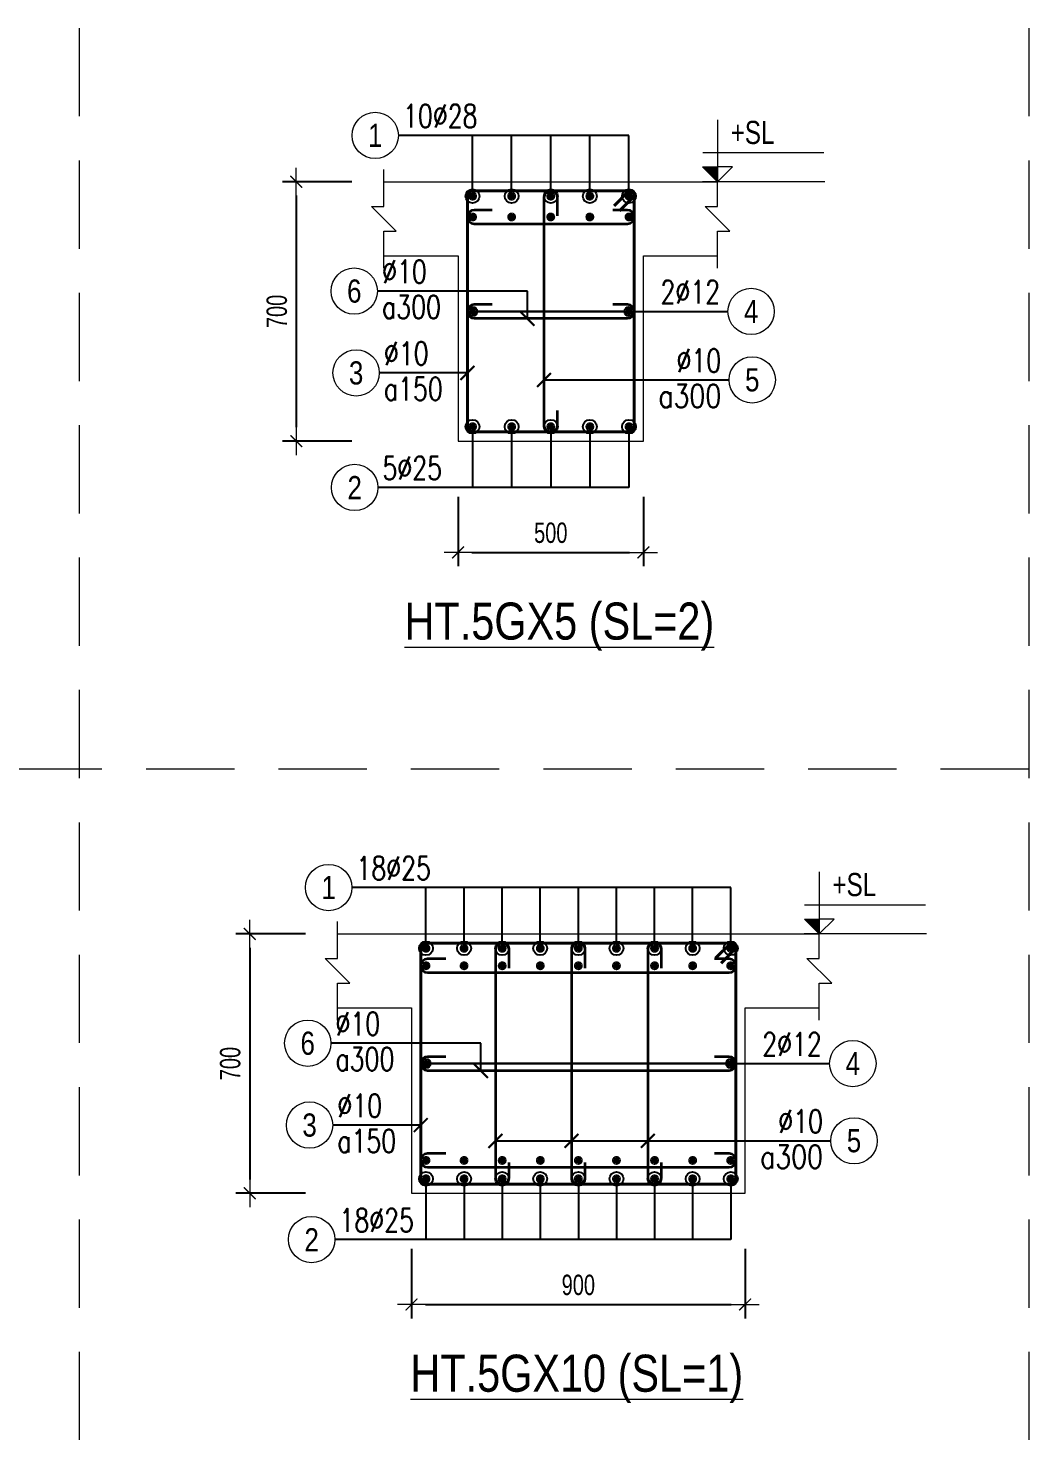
# Model space of a CAD drawing. Header units: millimetres. Extents: x 225489 to 327520, y -235866 to -221866.
# Drawn here: x 235597 to 238297, y -225651 to -221866 of the extents above; entities that cross this region are included whole.
import ezdxf
from ezdxf.enums import TextEntityAlignment as Align

# ---------------------------------------------------------------- set-up
doc = ezdxf.new("R2010")
doc.units = ezdxf.units.MM
doc.header["$PDMODE"] = 3
doc.linetypes.add('HIDDEN2', pattern=[4.762499999999999, 3.175, -1.5875])
doc.layers.get('0').update_dxf_attribs({"lineweight": 20})
doc.layers.get('Defpoints').update_dxf_attribs({"color": 151, "lineweight": 9})
for name, color, linetype, lineweight in [('NDC_S_ANNO', 7, 'Continuous', 20), ('NDC_S_CONTINUOUS', 3, 'Continuous', 20), ('NDC_S_DIM', 1, 'Continuous', 15), ('NDC_S_HIDDEN', 8, 'HIDDEN2', 13), ('NDC_S_REBAR', 4, 'Continuous', 35), ('NDC_S_STIRRUP', 4, 'Continuous', 40), ('NDC_S_TEXT SYMBOL', 7, 'Continuous', 20), ('NDC_S_THIN LINE', 8, 'Continuous', 9), ('NDC_S_VN TEXT', 7, 'Continuous', 20)]:
    doc.layers.add(name, color=color, linetype=linetype, lineweight=lineweight)
doc.styles.add('ARIAL', font='arial.ttf', dxfattribs={"width": 0.8})
doc.styles.add('NDC_ANNO', font='', dxfattribs={"width": 0.8})
doc.styles.add('NDC_DIM', font='', dxfattribs={"width": 0.75})
doc.styles.add('NDC_EN TXT', font='romans.shx', dxfattribs={"width": 0.8})
doc.styles.get('NDC_ANNO').set_extended_font_data('Dotum')
doc.styles.get('NDC_DIM').set_extended_font_data('Dotum')
doc.dimstyles.new('NDC_dim_25', dxfattribs={"dimscale": 25, "dimtxt": 2.2, "dimasz": 1.5, "dimexe": 1.5, "dimexo": 2.5, "dimgap": 1, "dimtad": 1, "dimdec": 0, "dimzin": 0, "dimdsep": 46, "dimtxsty": 'NDC_DIM', "dimblk": 'DIMMARK', "dimcen": 0.09, "dimdle": 1.2, "dimclrd": 1, "dimclre": 1, "dimclrt": 3, "dimadec": 0, "dimazin": 0, "dimtfac": 1, "dimtdec": 0, "dimtix": 1, "dimtofl": 0, "dimtmove": 0, "dimatfit": 3, "dimfxl": 6, "dimfxlon": 1, "dimtolj": 1, "dimtzin": 0, "dimarcsym": 0})

# ---------------------------------------------------------------- blocks, each defined once
blk = doc.blocks.new('kata_block_THEP')
at = {"layer": 'NDC_S_REBAR', "color": 0}
for p, q in [((-0.5, 0), (0.5, 0)), ((-0.3535533905960619, 0.353553390592424), (0.3535533905960619, -0.353553390592424)), ((0.3535533905960619, 0.353553390592424), (-0.3535533905960619, -0.353553390592424)), ((0, 0.5), (0, -0.5))]:
    blk.add_line(p, q, dxfattribs=at)
at = {"layer": 'NDC_S_REBAR', "color": 0, "const_width": 0.08333333333333334}
blk.add_lwpolyline([(-0.5, -1.818989403545856e-12, 1), (0.5000000000145519, -1.818989403545856e-12, 1), (-0.5, -1.818989403545856e-12, 1)], format="xyb", dxfattribs=at)
blk = doc.blocks.new('kata_block_TD')
at = {"color": 6, "linetype": 'ByBlock', "lineweight": -2, "style": 'ARIAL', "width": 0.8}
blk.add_attdef('SECTDET2', text='', height=5, dxfattribs=at).set_placement((0, 7.970649532882817), align=Align.CENTER)
at = {"color": 0, "linetype": 'ByBlock', "lineweight": -2, "style": 'ARIAL', "width": 0.8}
blk.add_attdef('SECTDET1', text='', height=5, dxfattribs=at).set_placement((0, 1.470649532882817), align=Align.CENTER)
at = {"color": 3, "lineweight": 25, "style": 'ARIAL', "width": 0.8}
blk.add_attdef('SSCALE', text='', height=2.5, dxfattribs=at).set_placement((0, -3.998868953555331), align=Align.CENTER)
blk = doc.blocks.new('kata_block_CT')
at = {"layer": 'NDC_S_ANNO'}
blk.add_hatch(color=3, dxfattribs=at).paths.add_polyline_path([(0, 1.596954857557648), (-1.612010908633238, 1.596954857557648), (0, 0)])
at = {"layer": 'NDC_S_ANNO', "ltscale": 50}
h = blk.add_hatch(dxfattribs=at)
h.set_pattern_fill('ANSI31', color=256, scale=1.406250541793835, style=0)
h.set_pattern_definition([(45.00000000000001, (0, 5.456968210637569e-12), (-3.157122508925224, 3.157122508925225), [])])
h.paths.add_polyline_path([(0, 1.596954857557648), (0, 0), (1.612010908924276, 1.596954857557648)])
for p, q in [((-1.592704896858777, 3.140833880479477), (11.46947077315417, 3.140833880479477)), ((11.56125648126181, 5.456968210637569e-12), (-1.63869572513795, 5.456968210637569e-12))]:
    blk.add_line(p, q, dxfattribs=at)
for points in [[(0, 6.69495074864426), (0, 0)], [(0, 0), (-1.612010908924276, 1.596954857557648), (0, 1.596954857557648)], [(0, 0), (1.612010908924276, 1.596954857557648), (0, 1.596954857557648)]]:
    blk.add_lwpolyline(points, dxfattribs=at)
at = {"layer": 'NDC_S_ANNO', "color": 8, "ltscale": 50}
blk.add_lwpolyline([(0, 0), (-1.612010908633238, 1.596954857557648), (0, 1.596954857557648)], dxfattribs=at)
at = {"layer": 'NDC_S_TEXT SYMBOL', "color": 3, "style": 'NDC_ANNO', "width": 0.8}
blk.add_attdef('CT', (1.409564409346785, 4.068271311703938), '', height=2.5, dxfattribs=at)
blk = doc.blocks.new('DIMMARK')
at = {"layer": 'NDC_S_DIM', "color": 1}
blk.add_line((-1.5, 0), (1, 0), dxfattribs=at)
at = {"layer": 'NDC_S_DIM', "color": 2, "const_width": 0.1}
blk.add_lwpolyline([(-0.4242640687119285, -0.4242640687119285), (0.4242640687119285, 0.4242640687119285)], dxfattribs=at)
blk = doc.blocks.new('*D28')
at = {"layer": 'Defpoints', "color": 0, "transparency": 16777216}
for p in [(236757.1598462717, -222980.4652427798), (237257.1598462717, -222980.4652427798), (237257.1598462717, -223280.4652427798)]:
    blk.add_point(p, dxfattribs=at)
at = {"layer": 'NDC_S_DIM', "color": 1, "lineweight": -2, "transparency": 16777216}
for p, q in [((236757.1598462717, -223130.4652427798), (236757.1598462717, -223317.9652427798)), ((237257.1598462717, -223130.4652427798), (237257.1598462717, -223317.9652427798)), ((236794.6598462717, -223280.4652427798), (237219.6598462717, -223280.4652427798))]:
    blk.add_line(p, q, dxfattribs=at)
at = {"layer": 'NDC_S_DIM', "color": 1, "lineweight": -2, "transparency": 16777216, "xscale": 37.5, "yscale": 37.5, "zscale": 37.5, "rotation": 180}
blk.add_blockref('DIMMARK', (236757.1598462717, -223280.4652427798), dxfattribs=at)
at = {"layer": 'NDC_S_DIM', "color": 1, "lineweight": -2, "transparency": 16777216, "xscale": 37.5, "yscale": 37.5, "zscale": 37.5}
blk.add_blockref('DIMMARK', (237257.1598462717, -223280.4652427798), dxfattribs=at)
at = {"layer": 'NDC_S_DIM', "color": 3, "transparency": 16777216, "insert": (237007.1598462717, -223227.9652427798), "char_height": 55.00000000000001, "attachment_point": 5, "style": 'NDC_DIM'}
blk.add_mtext('\\A1;500', dxfattribs=at)
blk = doc.blocks.new('*D29')
at = {"layer": 'Defpoints', "color": 0, "transparency": 16777216}
for p in [(236826.832970816, -222280.4652427798), (236320.832970816, -222980.4652427798), (236826.832970816, -222980.4652427798)]:
    blk.add_point(p, dxfattribs=at)
at = {"layer": 'NDC_S_DIM', "color": 1, "lineweight": -2, "transparency": 16777216}
for p, q in [((236470.832970816, -222280.4652427798), (236283.332970816, -222280.4652427798)), ((236320.832970816, -222317.9652427798), (236320.832970816, -222942.9652427798)), ((236470.832970816, -222980.4652427798), (236283.332970816, -222980.4652427798))]:
    blk.add_line(p, q, dxfattribs=at)
at = {"layer": 'NDC_S_DIM', "color": 1, "lineweight": -2, "transparency": 16777216, "xscale": 37.5, "yscale": 37.5, "zscale": 37.5}
for p, rotation in [((236320.832970816, -222280.4652427798), 90), ((236320.832970816, -222980.4652427798), 270)]:
    blk.add_blockref('DIMMARK', p, dxfattribs=dict(at, rotation=rotation))
at = {"layer": 'NDC_S_DIM', "color": 3, "transparency": 16777216, "insert": (236268.3329708161, -222630.4652427797), "char_height": 55.00000000000001, "attachment_point": 5, "rotation": 90, "style": 'NDC_DIM'}
blk.add_mtext('\\A1;700', dxfattribs=at)
blk = doc.blocks.new('*U11')
blk.add_circle((-2.5, 0), 2.5)
at = {"layer": 'NDC_S_VN TEXT', "color": 3, "style": 'NDC_EN TXT', "width": 0.75}
blk.add_attdef('DK1', (0.5, 0.8455043070534884), '', height=2.5, dxfattribs=at)
at = {"layer": 'NDC_S_VN TEXT', "color": 7, "style": 'ARIAL', "width": 0.8}
blk.add_attdef('SH2', text='', height=2.5, dxfattribs=at).set_placement((-2.5, 0), align=Align.MIDDLE)
blk = doc.blocks.new('*U12')
blk.add_circle((-2.5, 0), 2.5)
at = {"layer": 'NDC_S_VN TEXT', "color": 3, "style": 'NDC_EN TXT', "width": 0.75}
for tag, p in [('DK1', (0.5, 0.8455043070534884)), ('KC1', (0.5, -2.972544307831413))]:
    blk.add_attdef(tag, p, '', height=2.5, dxfattribs=at)
at = {"layer": 'NDC_S_VN TEXT', "color": 7, "style": 'ARIAL', "width": 0.8}
blk.add_attdef('SH2', text='', height=2.5, dxfattribs=at).set_placement((-2.5, 0), align=Align.MIDDLE)
blk = doc.blocks.new('*U10')
blk.add_circle((2.5, 0), 2.5)
at = {"layer": 'NDC_S_VN TEXT', "color": 3, "style": 'NDC_EN TXT', "width": 0.75}
blk.add_attdef('DK2', text='', height=2.5, dxfattribs=at).set_placement((-0.85, 0.8455043070534884), align=Align.RIGHT)
at = {"layer": 'NDC_S_VN TEXT', "color": 7, "style": 'ARIAL', "width": 0.8}
blk.add_attdef('SH3', text='', height=2.5, dxfattribs=at).set_placement((2.5, 0), align=Align.MIDDLE)
blk = doc.blocks.new('*U15')
blk.add_circle((2.5, 0), 2.5)
at = {"layer": 'NDC_S_VN TEXT', "color": 3, "style": 'NDC_EN TXT'}
for tag, width, p in [('DK2', 0.75, (-0.85, 0.8455043070534884)), ('KC2', 0.8, (-0.85, -2.972544307831413))]:
    blk.add_attdef(tag, text='', height=2.5, dxfattribs=dict(at, width=width)).set_placement(p, align=Align.RIGHT)
at = {"layer": 'NDC_S_VN TEXT', "color": 7, "style": 'ARIAL', "width": 0.8}
blk.add_attdef('SH3', text='', height=2.5, dxfattribs=at).set_placement((2.5, 0), align=Align.MIDDLE)
blk = doc.blocks.new('*D38')
at = {"layer": 'Defpoints', "color": 0, "transparency": 16777216}
for p in [(236631.5480421243, -225009.8635939193), (237531.5480421243, -225009.8635939193), (237531.5480421243, -225309.8635939193)]:
    blk.add_point(p, dxfattribs=at)
at = {"layer": 'NDC_S_DIM', "color": 1, "lineweight": -2, "transparency": 16777216}
for p, q in [((236631.5480421243, -225159.8635939193), (236631.5480421243, -225347.3635939193)), ((237531.5480421243, -225159.8635939193), (237531.5480421243, -225347.3635939193)), ((236669.0480421243, -225309.8635939193), (237494.0480421243, -225309.8635939193))]:
    blk.add_line(p, q, dxfattribs=at)
at = {"layer": 'NDC_S_DIM', "color": 1, "lineweight": -2, "transparency": 16777216, "xscale": 37.5, "yscale": 37.5, "zscale": 37.5, "rotation": 180}
blk.add_blockref('DIMMARK', (236631.5480421243, -225309.8635939193), dxfattribs=at)
at = {"layer": 'NDC_S_DIM', "color": 1, "lineweight": -2, "transparency": 16777216, "xscale": 37.5, "yscale": 37.5, "zscale": 37.5}
blk.add_blockref('DIMMARK', (237531.5480421243, -225309.8635939193), dxfattribs=at)
at = {"layer": 'NDC_S_DIM', "color": 3, "transparency": 16777216, "insert": (237081.5480421243, -225257.3635939193), "char_height": 55.00000000000001, "attachment_point": 5, "style": 'NDC_DIM'}
blk.add_mtext('\\A1;900', dxfattribs=at)
blk = doc.blocks.new('*D39')
at = {"layer": 'Defpoints', "color": 0, "transparency": 16777216}
for p in [(236701.2211666687, -224309.8635939193), (236195.2211666687, -225009.8635939193), (236701.2211666687, -225009.8635939193)]:
    blk.add_point(p, dxfattribs=at)
at = {"layer": 'NDC_S_DIM', "color": 1, "lineweight": -2, "transparency": 16777216}
for p, q in [((236345.2211666687, -224309.8635939193), (236157.7211666687, -224309.8635939193)), ((236195.2211666687, -224347.3635939193), (236195.2211666687, -224972.3635939193)), ((236345.2211666687, -225009.8635939193), (236157.7211666687, -225009.8635939193))]:
    blk.add_line(p, q, dxfattribs=at)
at = {"layer": 'NDC_S_DIM', "color": 1, "lineweight": -2, "transparency": 16777216, "xscale": 37.5, "yscale": 37.5, "zscale": 37.5}
for p, rotation in [((236195.2211666687, -224309.8635939193), 90), ((236195.2211666687, -225009.8635939193), 270)]:
    blk.add_blockref('DIMMARK', p, dxfattribs=dict(at, rotation=rotation))
at = {"layer": 'NDC_S_DIM', "color": 3, "transparency": 16777216, "insert": (236142.7211666687, -224659.8635939192), "char_height": 55.00000000000001, "attachment_point": 5, "rotation": 90, "style": 'NDC_DIM'}
blk.add_mtext('\\A1;700', dxfattribs=at)

msp = doc.modelspace()

# ---------------------------------------------------------------- linework, layer by layer
at = {"layer": 'NDC_S_CONTINUOUS'}
for points in [[(236557.1598462717, -222280.4652427798), (236757.1598462717, -222280.4652427798), (236757.1598462717, -222280.4652427798), (237257.1598462717, -222280.4652427798), (237257.1598462717, -222280.4652427798), (237457.1598462717, -222280.4652427798)], [(236557.1598462717, -222480.4652427798), (236757.1598462717, -222480.4652427798), (236757.1598462717, -222980.4652427798), (237257.1598462717, -222980.4652427798), (237257.1598462717, -222480.4652427798), (237457.1598462717, -222480.4652427798)], [(236431.5480421243, -224309.8635939193), (236631.5480421243, -224309.8635939193), (236631.5480421243, -224309.8635939193), (237531.5480421243, -224309.8635939193), (237531.5480421243, -224309.8635939193), (237731.5480421243, -224309.8635939193)], [(236431.5480421243, -224509.8635939193), (236631.5480421243, -224509.8635939193), (236631.5480421243, -225009.8635939193), (237531.5480421243, -225009.8635939193), (237531.5480421243, -224509.8635939193), (237731.5480421243, -224509.8635939193)]]:
    msp.add_lwpolyline(points, dxfattribs=at)
at = {"layer": 'NDC_S_HIDDEN', "ltscale": 75}
for p, q in [((235735.4292001775, -221865.8761660783), (235735.4292001775, -235865.8761660624)), ((238296.940137546, -221865.8761660783), (238296.940137546, -235865.8761660624)), ((238296.9401375461, -223865.8761660761), (225489.3854507033, -223865.8761660761))]:
    msp.add_line(p, q, dxfattribs=at)
at = {"layer": 'NDC_S_REBAR'}
for points in [[(237025.5918462717, -222372.8099327131), (237025.5918462717, -222323.8967629033, 0.9999999999999999), (236988.7278462716, -222323.8967629033), (236988.7278462716, -222937.0332427797, 0.9999999999999999), (237025.5918462717, -222937.0332427797), (237025.5918462717, -222897.7763517709, -0.414213562)], [(236849.5050160816, -222357.0907661768), (236800.5918462717, -222357.0907661768, 0.9999999999999999), (236800.5918462717, -222393.9547661768), (237213.7278462716, -222393.9547661768, 0.9999999999999999), (237213.7278462716, -222357.0907661768), (237174.4709552628, -222357.0907661768, -0.414213562)], [(236849.5050160816, -222612.0332427798), (236800.5918462717, -222612.0332427798, 0.9999999999999999), (236800.5918462717, -222648.8972427798), (237213.7278462716, -222648.8972427798, 0.9999999999999999), (237213.7278462716, -222612.0332427798), (237174.4709552628, -222612.0332427798, -0.414213562)], [(236894.6130456576, -224402.2082838526), (236894.6130456576, -224353.2951140428, 0.9999999999999999), (236857.7490456576, -224353.2951140428), (236857.7490456576, -224966.4315939192, 0.9999999999999999), (236894.6130456576, -224966.4315939192), (236894.6130456576, -224927.1747029104, -0.414213562)], [(237100.1130456531, -224402.2082838526), (237100.1130456531, -224353.2951140428, 0.9999999999999999), (237063.249045653, -224353.2951140428), (237063.249045653, -224966.4315939192, 0.9999999999999999), (237100.1130456531, -224966.4315939192), (237100.1130456531, -224927.1747029104, -0.414213562)], [(237305.613045653, -224402.2082838526), (237305.613045653, -224353.2951140428, 0.9999999999999999), (237268.749045653, -224353.2951140428), (237268.749045653, -224966.4315939192, 0.9999999999999999), (237305.613045653, -224966.4315939192), (237305.613045653, -224927.1747029104, -0.414213562)], [(236723.8932119342, -224377.5625410974), (236674.9800421244, -224377.5625410974, 0.9999999999999999), (236674.9800421244, -224414.4265410975), (237488.1160421243, -224414.4265410975, 0.9999999999999999), (237488.1160421243, -224377.5625410974), (237448.8591511155, -224377.5625410974, -0.414213562)], [(236723.8932119342, -224641.4315939193), (236674.9800421244, -224641.4315939193, 0.9999999999999999), (236674.9800421244, -224678.2955939193), (237488.1160421243, -224678.2955939193, 0.9999999999999999), (237488.1160421243, -224641.4315939193), (237448.8591511155, -224641.4315939193, -0.414213562)], [(236723.8932119344, -224902.7943213787), (236674.9800421245, -224902.7943213787, 0.9999999999999999), (236674.9800421245, -224939.6583213788), (237488.1160421245, -224939.6583213788, 0.9999999999999999), (237488.1160421245, -224902.7943213787), (237448.8591511156, -224902.7943213787, -0.414213562)]]:
    msp.add_lwpolyline(points, format="xyb", dxfattribs=at)
at = {"layer": 'NDC_S_STIRRUP'}
for points in [[(237178.1598462717, -222345.4652427798), (237218.1598462717, -222305.4652427798, -0.414213562), (237232.1598462717, -222319.4652427798), (237232.1598462717, -222941.4652427798, -0.414213562), (237218.1598462717, -222955.4652427798), (236796.1598462717, -222955.4652427798, -0.414213562), (236782.1598462717, -222941.4652427798), (236782.1598462717, -222319.4652427798, -0.414213562), (236796.1598462717, -222305.4652427798), (237218.1598462717, -222305.4652427798, -0.414213562), (237232.1598462717, -222319.4652427798), (237192.1598462717, -222359.4652427798)], [(237452.5480421243, -224374.8635939193), (237492.5480421243, -224334.8635939193, -0.414213562), (237506.5480421243, -224348.8635939193), (237506.5480421243, -224970.8635939193, -0.414213562), (237492.5480421243, -224984.8635939193), (236670.5480421243, -224984.8635939193, -0.414213562), (236656.5480421243, -224970.8635939193), (236656.5480421243, -224348.8635939193, -0.414213562), (236670.5480421243, -224334.8635939193), (237492.5480421243, -224334.8635939193, -0.414213562), (237506.5480421243, -224348.8635939193), (237466.5480421243, -224388.8635939193)]]:
    msp.add_lwpolyline(points, format="xyb", dxfattribs=at)
at = {"layer": 'NDC_S_THIN LINE'}
for points in [[(236557.1598462717, -222513.7985761131), (236557.1598462717, -222413.7985761131), (236590.4931796051, -222413.7985761131), (236523.8265129384, -222347.1319094464), (236557.1598462717, -222347.1319094464), (236557.1598462717, -222247.1319094464)], [(237457.1598462717, -222513.7985761131), (237457.1598462717, -222413.7985761131), (237490.4931796051, -222413.7985761131), (237423.8265129384, -222347.1319094464), (237457.1598462717, -222347.1319094464), (237457.1598462717, -222247.1319094464)], [(236431.5480421243, -224543.1969272526), (236431.5480421243, -224443.1969272526), (236464.8813754577, -224443.1969272526), (236398.214708791, -224376.5302605859), (236431.5480421244, -224376.5302605859), (236431.5480421244, -224276.5302605859)], [(237731.5480421243, -224543.1969272526), (237731.5480421243, -224443.1969272526), (237764.8813754577, -224443.1969272526), (237698.214708791, -224376.5302605859), (237731.5480421244, -224376.5302605859), (237731.5480421244, -224276.5302605859)]]:
    msp.add_lwpolyline(points, dxfattribs=at)

# ---------------------------------------------------------------- block references
at = {"layer": 'NDC_S_REBAR', "xscale": 22, "yscale": 22, "zscale": 22}
for p in [(236796.1598462717, -222319.4652427798), (237218.1598462717, -222319.4652427798), (236796.1598462717, -222375.5227661768), (237218.1598462717, -222375.5227661768), (236796.1598462717, -222630.4652427798), (237218.1598462717, -222630.4652427798), (236796.1598462717, -222941.4652427798), (236901.6598462717, -222941.4652427798), (237007.1598462717, -222941.4652427798), (237112.6598462717, -222941.4652427798), (237218.1598462717, -222941.4652427798), (236670.5480421243, -224348.8635939193), (236773.2980421321, -224348.8635939115), (236876.048042131, -224348.8635939126), (236978.7980421299, -224348.8635939137), (237081.5480421288, -224348.8635939148), (237184.2980421277, -224348.863593916), (237287.0480421266, -224348.8635939171), (237389.7980421254, -224348.8635939182), (237492.5480421243, -224348.8635939193), (236670.5480421243, -224395.9945410973), (236773.2980421321, -224395.9945410895), (236876.048042131, -224395.9945410906), (236978.7980421299, -224395.9945410917), (237081.5480421288, -224395.9945410928), (237184.2980421277, -224395.994541094), (237287.0480421266, -224395.9945410951), (237389.7980421254, -224395.9945410962), (237492.5480421243, -224395.9945410973), (236670.5480421243, -224659.8635939193), (237492.5480421243, -224659.8635939193), (236670.5480421243, -224921.2263213787), (236773.2980421321, -224921.2263213709), (236876.048042131, -224921.226321372), (236978.7980421299, -224921.2263213731), (237081.5480421288, -224921.2263213742), (237184.2980421277, -224921.2263213754), (237287.0480421266, -224921.2263213765), (237389.7980421254, -224921.2263213776), (237492.5480421243, -224921.2263213787), (236670.5480421243, -224970.8635939193), (236773.2980421321, -224970.8635939115), (236876.048042131, -224970.8635939126), (236978.7980421299, -224970.8635939137), (237081.5480421288, -224970.8635939148), (237184.2980421277, -224970.863593916), (237287.0480421266, -224970.8635939171), (237389.7980421254, -224970.8635939182), (237492.5480421243, -224970.8635939193)]:
    msp.add_blockref('kata_block_THEP', p, dxfattribs=at)
at = {"layer": 'NDC_S_REBAR', "xscale": -22, "yscale": 22, "zscale": 22, "rotation": 180}
for p in [(236901.6598462717, -222319.4652427798), (237007.1598462717, -222319.4652427798), (237112.6598462717, -222319.4652427798), (236901.6598462717, -222375.5227661768), (237007.1598462717, -222375.5227661768), (237112.6598462717, -222375.5227661768)]:
    msp.add_blockref('kata_block_THEP', p, dxfattribs=at)
at = {"layer": 'NDC_S_THIN LINE', "xscale": 25, "yscale": 25, "zscale": 25}
for name, p, values in [('*U11', (236596.1598462717, -222155.4652427798), {'SH2': '1', 'DK1': '10%%c28'}), ('*U12', (236539.6598462717, -222575.4652427798), {'SH2': '6', 'DK1': '%%c10', 'KC1': 'a300'}), ('*U10', (237485.0500900692, -222630.4652427798), {'SH3': '4', 'DK2': '2%%c12'}), ('*U12', (236544.6598462717, -222796.2859133894), {'SH2': '3', 'DK1': '%%c10', 'KC1': 'a150'}), ('*U15', (237488.2160451359, -222815.3815056666), {'SH3': '5', 'DK2': '%%c10', 'KC2': 'a300'}), ('*U11', (236540.7013984232, -223105.4652427798), {'SH2': '2', 'DK1': '5%%c25'}), ('*U11', (236470.5480421243, -224184.8635939193), {'SH2': '1', 'DK1': '18%%c25'}), ('*U12', (236414.0480421243, -224604.8635939193), {'SH2': '6', 'DK1': '%%c10', 'KC1': 'a300'}), ('*U10', (237759.4382859219, -224659.8635939193), {'SH3': '4', 'DK2': '2%%c12'}), ('*U12', (236419.0480421243, -224825.6842645289), {'SH2': '3', 'DK1': '%%c10', 'KC1': 'a150'}), ('*U15', (237762.6042409886, -224868.3307220986), {'SH3': '5', 'DK2': '%%c10', 'KC2': 'a300'}), ('*U11', (236424.7089334104, -225134.8635939193), {'SH2': '2', 'DK1': '18%%c25'})]:
    msp.add_blockref(name, p, dxfattribs=at).add_auto_attribs(values)
at = {"layer": 'NDC_S_VN TEXT', "xscale": 25, "yscale": 25, "zscale": 25}
for p in [(237457.1598462717, -222280.4652427798), (237731.5480421243, -224309.8635939193)]:
    msp.add_blockref('kata_block_CT', p, dxfattribs=at).add_auto_attribs({'CT': '+SL'})
at = {"layer": 'NDC_S_VN TEXT'}
ref = msp.add_blockref('kata_block_TD', (237030.4182206293, -223545.3708897168), dxfattribs=dict(at, xscale=20, yscale=20, zscale=20))
ref.add_attrib('SECTDET1', '%%uHT.5GX5 (SL=2)', dxfattribs={"layer": '0', "color": 0, "linetype": 'ByBlock', "lineweight": -2, "height": 100, "style": 'ARIAL', "width": 0.8}).set_placement((237030.4182206293, -223515.9578990591), align=Align.CENTER)
ref = msp.add_blockref('kata_block_TD', (237077.2801380853, -225574.7692408563), dxfattribs=dict(at, xscale=20, yscale=20, zscale=20))
ref.add_attrib('SECTDET1', '%%uHT.5GX10 (SL=1)', dxfattribs={"layer": '0', "color": 0, "linetype": 'ByBlock', "lineweight": -2, "height": 100, "style": 'ARIAL', "width": 0.8}).set_placement((237077.2801380853, -225545.3562501986), align=Align.CENTER)

# ---------------------------------------------------------------- dimensions: what is measured, and where the dimension line sits
at = {"layer": 'NDC_S_DIM'}
for base, p1, p2, picture, middle in [((236320.832970816, -222980.4652427798), (236826.832970816, -222280.4652427798), (236826.832970816, -222980.4652427798), '*D29', (236268.3329708161, -222630.4652427797)), ((236195.2211666687, -225009.8635939193), (236701.2211666687, -224309.8635939193), (236701.2211666687, -225009.8635939193), '*D39', (236142.7211666687, -224659.8635939192))]:
    dim = msp.add_linear_dim(base=base, p1=p1, p2=p2, angle=270, dimstyle='NDC_dim_25', dxfattribs=at)
    dim.commit()
    dim.dimension.update_dxf_attribs({"geometry": picture, "text_midpoint": middle})
for base, p1, p2, picture, middle in [((237257.1598462717, -223280.4652427798), (236757.1598462717, -222980.4652427798), (237257.1598462717, -222980.4652427798), '*D28', (237007.1598462717, -223227.9652427798)), ((237531.5480421243, -225309.8635939193), (236631.5480421243, -225009.8635939193), (237531.5480421243, -225009.8635939193), '*D38', (237081.5480421243, -225257.3635939193))]:
    dim = msp.add_linear_dim(base=base, p1=p1, p2=p2, dimstyle='NDC_dim_25', dxfattribs=at)
    dim.commit()
    dim.dimension.update_dxf_attribs({"geometry": picture, "text_midpoint": middle})

# ---------------------------------------------------------------- leaders
at = {"layer": 'NDC_S_THIN LINE'}
for points, override in [([(236796.1598462717, -222319.4652427798), (236796.1598462717, -222155.4652427798), (236596.1598462717, -222155.4652427798)], {"dimldrblk": 'DotBlank'}), ([(236901.6598462717, -222319.4652427798), (236901.6598462717, -222155.4652427798), (236596.1598462717, -222155.4652427798)], {"dimldrblk": 'DotBlank'}), ([(237007.1598462719, -222319.4652427798), (237007.1598462719, -222155.4652427798), (236596.1598462717, -222155.4652427798)], {"dimldrblk": 'DotBlank'}), ([(237112.6598462719, -222319.4652427798), (237112.6598462719, -222155.4652427798), (236596.1598462717, -222155.4652427798)], {"dimldrblk": 'DotBlank'}), ([(237218.1598462717, -222319.4652427798), (237218.1598462717, -222155.4652427798), (236596.1598462717, -222155.4652427798)], {"dimldrblk": 'DotBlank'}), ([(236944.4931796051, -222650.4652427798), (236944.4931796051, -222575.4652427798), (236539.6598462717, -222575.4652427798)], {"dimldrblk": 'ArchTick'}), ([(236796.1598462717, -222630.4652427798), (237224.1598462717, -222630.4652427798)], {"dimasz": 1, "dimldrblk": 'DotBlank'}), ([(237218.1598462717, -222630.4652427798), (236796.1598462717, -222630.4652427798)], {"dimasz": 1, "dimldrblk": 'DotBlank'}), ([(237218.1598462717, -222630.4652427798), (237485.0500900692, -222630.4652427798)], {"dimldrblk": 'DotSmall'}), ([(236782.1598462717, -222796.2859133894), (236544.6598462717, -222796.2859133894)], {"dimldrblk": 'ArchTick'}), ([(236988.7278462716, -222815.3815056666), (237488.2160451359, -222815.3815056666)], {"dimldrblk": 'ArchTick'}), ([(236796.1598462717, -222941.4652427798), (236796.1598462717, -223105.4652427798), (236540.7013984232, -223105.4652427798)], {"dimldrblk": 'DotBlank'}), ([(236901.6598462717, -222941.4652427798), (236901.6598462717, -223105.4652427798), (236540.7013984232, -223105.4652427798)], {"dimldrblk": 'DotBlank'}), ([(237007.1598462717, -222941.4652427798), (237007.1598462717, -223105.4652427798), (236540.7013984232, -223105.4652427798)], {"dimldrblk": 'DotBlank'}), ([(237112.6598462717, -222941.4652427798), (237112.6598462717, -223105.4652427798), (236540.7013984232, -223105.4652427798)], {"dimldrblk": 'DotBlank'}), ([(237218.1598462717, -222941.4652427798), (237218.1598462717, -223105.4652427798), (236540.7013984232, -223105.4652427798)], {"dimldrblk": 'DotBlank'}), ([(236670.5480421243, -224348.8635939193), (236670.5480421243, -224184.8635939193), (236470.5480421243, -224184.8635939193)], {"dimldrblk": 'DotBlank'}), ([(237492.5480421243, -224348.8635939193), (237492.5480421243, -224184.8635939193), (236470.5480421243, -224184.8635939193)], {"dimldrblk": 'DotBlank'}), ([(236773.2980421321, -224348.8635939115), (236773.2980421321, -224184.8635939115), (236573.2980421321, -224184.8635939115)], {"dimldrblk": 'DotBlank'}), ([(236876.0480421243, -224348.8635939193), (236876.0480421243, -224184.8635939193), (236676.0480421243, -224184.8635939193)], {"dimldrblk": 'DotBlank'}), ([(236978.7980421355, -224348.8635939193), (236978.7980421355, -224184.8635939193), (236778.7980421355, -224184.8635939193)], {"dimldrblk": 'DotBlank'}), ([(237081.5480421288, -224348.8635939193), (237081.5480421288, -224184.8635939193), (236881.5480421288, -224184.8635939193)], {"dimldrblk": 'DotBlank'}), ([(237184.298042131, -224348.8635939193), (237184.298042131, -224184.8635939193), (236984.298042131, -224184.8635939193)], {"dimldrblk": 'DotBlank'}), ([(237287.0480421243, -224348.8635939193), (237287.0480421243, -224184.8635939193), (237087.0480421243, -224184.8635939193)], {"dimldrblk": 'DotBlank'}), ([(237389.7980421254, -224348.8635939182), (237389.7980421254, -224184.8635939182), (237189.7980421254, -224184.8635939182)], {"dimldrblk": 'DotBlank'}), ([(236818.8813754577, -224679.8635939193), (236818.8813754577, -224604.8635939193), (236414.0480421243, -224604.8635939193)], {"dimldrblk": 'ArchTick'}), ([(236670.5480421243, -224659.8635939193), (237498.5480421243, -224659.8635939193)], {"dimasz": 1, "dimldrblk": 'DotBlank'}), ([(237492.5480421243, -224659.8635939193), (236670.5480421243, -224659.8635939193)], {"dimasz": 1, "dimldrblk": 'DotBlank'}), ([(237492.5480421243, -224659.8635939193), (237759.4382859219, -224659.8635939193)], {"dimldrblk": 'DotSmall'}), ([(236656.5480421243, -224825.6842645289), (236419.0480421243, -224825.6842645289)], {"dimldrblk": 'ArchTick'}), ([(236857.7267156525, -224868.3307220986), (237762.6042409886, -224868.3307220986)], {"dimldrblk": 'ArchTick'}), ([(237063.2267156479, -224868.3307220986), (237762.6042409886, -224868.3307220986)], {"dimldrblk": 'ArchTick'}), ([(237268.7267156479, -224868.3307220986), (237762.6042409886, -224868.3307220986)], {"dimldrblk": 'ArchTick'}), ([(236670.5480421243, -224970.8635939193), (236670.5480421243, -225134.8635939193), (236424.7089334104, -225134.8635939193)], {"dimldrblk": 'DotBlank'}), ([(237492.5480421243, -224970.8635939193), (237492.5480421243, -225134.8635939193), (236424.7089334104, -225134.8635939193)], {"dimldrblk": 'DotBlank'}), ([(236773.2980421321, -224970.8635939115), (236773.2980421321, -225134.8635939115), (236573.2980421321, -225134.8635939115)], {"dimldrblk": 'DotBlank'}), ([(236876.0480421243, -224970.8635939193), (236876.0480421243, -225134.8635939193), (236676.0480421243, -225134.8635939193)], {"dimldrblk": 'DotBlank'}), ([(236978.7980421355, -224970.8635939193), (236978.7980421355, -225134.8635939193), (236778.7980421355, -225134.8635939193)], {"dimldrblk": 'DotBlank'}), ([(237081.5480421288, -224970.8635939193), (237081.5480421288, -225134.8635939193), (236881.5480421288, -225134.8635939193)], {"dimldrblk": 'DotBlank'}), ([(237184.298042131, -224970.8635939193), (237184.298042131, -225134.8635939193), (236984.298042131, -225134.8635939193)], {"dimldrblk": 'DotBlank'}), ([(237287.0480421243, -224970.8635939193), (237287.0480421243, -225134.8635939193), (237087.0480421243, -225134.8635939193)], {"dimldrblk": 'DotBlank'}), ([(237389.7980421254, -224970.8635939182), (237389.7980421254, -225134.8635939182), (237189.7980421254, -225134.8635939182)], {"dimldrblk": 'DotBlank'})]:
    msp.add_leader(points, dimstyle='NDC_dim_25', override=override, dxfattribs=at)

doc.saveas('drawing.dxf')
